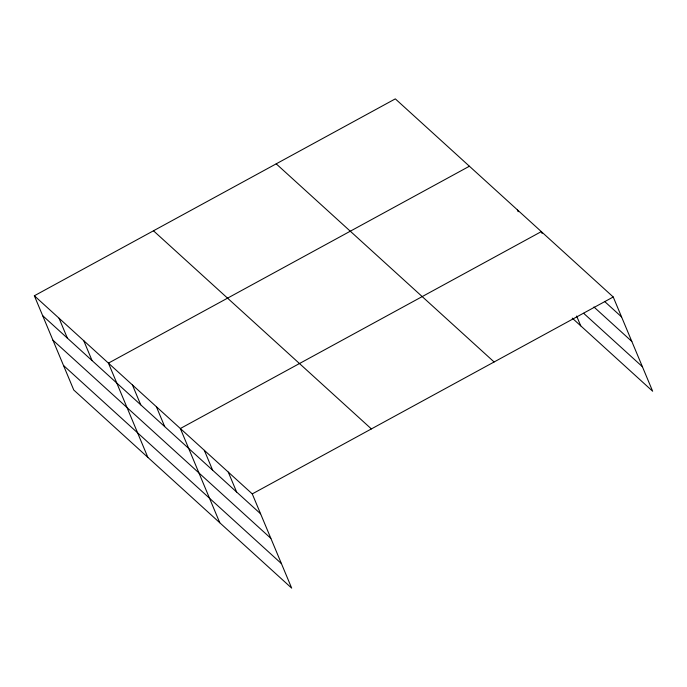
<?xml version="1.0" encoding="UTF-8"?>
<svg xmlns="http://www.w3.org/2000/svg" width="687" height="687" viewBox="0 0 687 687"><rect width="100%" height="100%" fill="white"/><g stroke="black" fill="none" stroke-linecap="round" stroke-linejoin="round"><path stroke-width="1.03" d="M34.35 295.771L252.266 493.901L291.683 588.132L73.767 390.01L34.35 295.771L395.317 98.868L613.233 296.99L652.65 391.229L572.237 318.115M469.41 166.228L108.443 363.131L147.86 457.37M252.266 493.901L613.233 296.99M604.543 301.421L621.555 316.896M593.929 306.977L631.817 341.422M583.624 313.272L642.388 366.695M276.2 163.841L494.108 361.972M153.467 230.789L371.384 428.92M42.671 315.668L260.588 513.799M52.933 340.202L270.85 538.333M63.513 365.475L281.421 563.606M542.112 233.503L541.322 231.613L180.355 428.516L219.771 522.755M576.633 316.037L580.738 325.844M517.345 209.818L518.144 211.708M228.29 472.106L236.62 492.004M204.322 450.311L212.644 470.209M156.378 406.721L164.708 426.618M132.411 384.926L140.732 404.832M83.745 340.675L92.067 360.581M59.048 318.227L67.369 338.124"/></g></svg>
